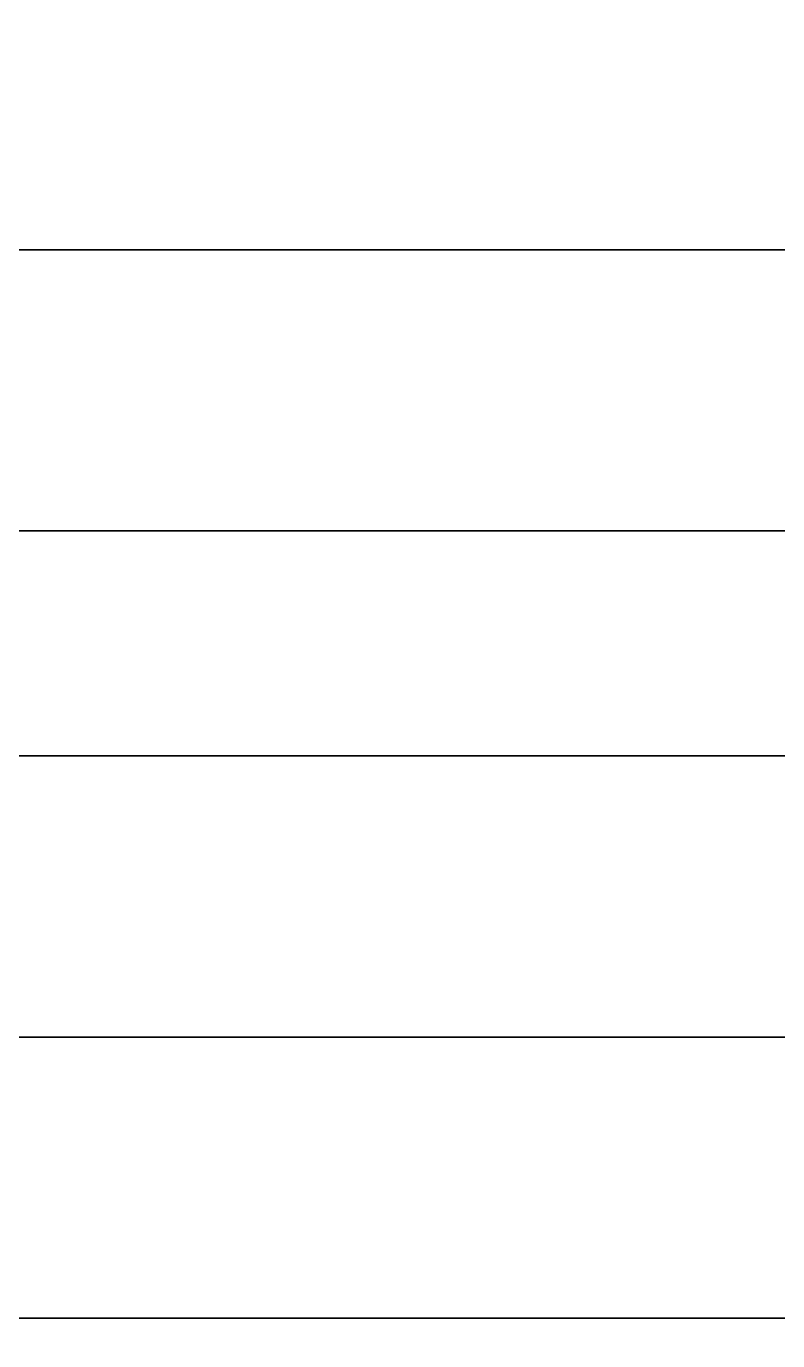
# Model space of a CAD drawing. Extents: x 0 to 2992, y -2739 to 0.
# Drawn here: x 1315.03 to 1341.74, y -680.8 to -634.05 of the extents above; entities that cross this region are included whole.
import ezdxf

# ---------------------------------------------------------------- set-up
doc = ezdxf.new("R2010")
doc.units = 0
for name, color, linetype in [('LAYER0', 7, 'CONTINUOUS'), ('LAYER240', 9, 'CONTINUOUS'), ('LAYER362', 9, 'CONTINUOUS'), ('LAYER363', 9, 'CONTINUOUS'), ('LAYER92', 7, 'CONTINUOUS'), ('LAYER94', 7, 'CONTINUOUS'), ('LAYER97', 7, 'CONTINUOUS')]:
    doc.layers.add(name, color=color, linetype=linetype)

msp = doc.modelspace()

# ---------------------------------------------------------------- linework, layer by layer
at = {"layer": 'LAYER0', "invisible_edges": 1}
for points in [[(2992.49, 0), (0, -2716.32), (0, 0), (2992.49, 0)], [(2992.49, -2716.32, 5), (0, 0, 5), (0, -2716.32, 5), (2992.49, -2716.32, 5)], [(0, 0, 5), (2992.49, -2716.32, 5), (2992.49, 0, 5), (0, 0, 5)], [(0, -2716.32), (2992.49, 0), (2992.49, -2716.32), (0, -2716.32)]]:
    msp.add_3dface(points, dxfattribs=at)
at = {"layer": 'LAYER240', "invisible_edges": 1}
for points in [[(972, -680, 2542), (1380, -680, 88), (972, -680, 88), (972, -680, 2542)], [(1380, -680, 88), (972, -680, 2542), (1380, -680, 2542), (1380, -680, 88)], [(972, -698, 88), (1380, -680, 88), (1380, -698, 88), (972, -698, 88)], [(1380, -680, 88), (972, -698, 88), (972, -680, 88), (1380, -680, 88)], [(972, -680, 2542), (1380, -698, 2542), (1380, -680, 2542), (972, -680, 2542)], [(1380, -698, 2542), (972, -680, 2542), (972, -698, 2542), (1380, -698, 2542)]]:
    msp.add_3dface(points, dxfattribs=at)
at = {"layer": 'LAYER362', "invisible_edges": 1}
for points in [[(1382, -652, 2645), (148, -670, 2645), (1382, -670, 2645), (1382, -652, 2645)], [(148, -670, 2645), (1382, -652, 2645), (148, -652, 2645), (148, -670, 2645)], [(148, -652, 2545), (1382, -670, 2545), (148, -670, 2545), (148, -652, 2545)], [(1382, -670, 2545), (148, -652, 2545), (1382, -652, 2545), (1382, -670, 2545)], [(1382, -652, 2645), (148, -652, 2545), (148, -652, 2645), (1382, -652, 2645)], [(148, -652, 2545), (1382, -652, 2645), (1382, -652, 2545), (148, -652, 2545)], [(1382, -670, 2545), (148, -670, 2645), (148, -670, 2545), (1382, -670, 2545)], [(148, -670, 2645), (1382, -670, 2545), (1382, -670, 2645), (148, -670, 2645)]]:
    msp.add_3dface(points, dxfattribs=at)
at = {"layer": 'LAYER363', "invisible_edges": 1}
for points in [[(1382, -680, 85), (148, -698, 85), (1382, -698, 85), (1382, -680, 85)], [(148, -698, 85), (1382, -680, 85), (148, -680, 85), (148, -698, 85)], [(148, -680, 5), (1382, -698, 5), (148, -698, 5), (148, -680, 5)], [(1382, -698, 5), (148, -680, 5), (1382, -680, 5), (1382, -698, 5)], [(1382, -680, 85), (148, -680, 5), (148, -680, 85), (1382, -680, 85)], [(148, -680, 5), (1382, -680, 85), (1382, -680, 5), (148, -680, 5)]]:
    msp.add_3dface(points, dxfattribs=at)
at = {"layer": 'LAYER92', "invisible_edges": 1}
for points in [[(1364, -120, 85), (577, -680, 85), (577, -120, 85), (1364, -120, 85)], [(577, -680, 85), (1364, -120, 85), (1364, -680, 85), (577, -680, 85)], [(1364, -680, 103), (577, -120, 103), (577, -680, 103), (1364, -680, 103)], [(577, -120, 103), (1364, -680, 103), (1364, -120, 103), (577, -120, 103)], [(1364, -680, 103), (577, -680, 85), (1364, -680, 85), (1364, -680, 103)], [(577, -680, 85), (1364, -680, 103), (577, -680, 103), (577, -680, 85)]]:
    msp.add_3dface(points, dxfattribs=at)
at = {"layer": 'LAYER94', "invisible_edges": 1}
for points in [[(1364, -642, 85), (577, -642, 5), (577, -642, 85), (1364, -642, 85)], [(577, -642, 5), (1364, -642, 85), (1364, -642, 5), (577, -642, 5)], [(1364, -660, 5), (577, -642, 5), (1364, -642, 5), (1364, -660, 5)], [(577, -642, 5), (1364, -660, 5), (577, -660, 5), (577, -642, 5)], [(577, -660, 85), (1364, -642, 85), (577, -642, 85), (577, -660, 85)], [(1364, -642, 85), (577, -660, 85), (1364, -660, 85), (1364, -642, 85)], [(1364, -660, 5), (577, -660, 85), (577, -660, 5), (1364, -660, 5)], [(577, -660, 85), (1364, -660, 5), (1364, -660, 85), (577, -660, 85)]]:
    msp.add_3dface(points, dxfattribs=at)
at = {"layer": 'LAYER97', "invisible_edges": 1}
for points in [[(577, -120, 2544), (1364, -680, 2544), (1364, -120, 2544), (577, -120, 2544)], [(1364, -680, 2544), (577, -120, 2544), (577, -680, 2544), (1364, -680, 2544)], [(577, -680, 2526), (1364, -120, 2526), (1364, -680, 2526), (577, -680, 2526)], [(1364, -120, 2526), (577, -680, 2526), (577, -120, 2526), (1364, -120, 2526)], [(577, -680, 2526), (1364, -680, 2544), (577, -680, 2544), (577, -680, 2526)], [(1364, -680, 2544), (577, -680, 2526), (1364, -680, 2526), (1364, -680, 2544)]]:
    msp.add_3dface(points, dxfattribs=at)

doc.saveas('drawing.dxf')
